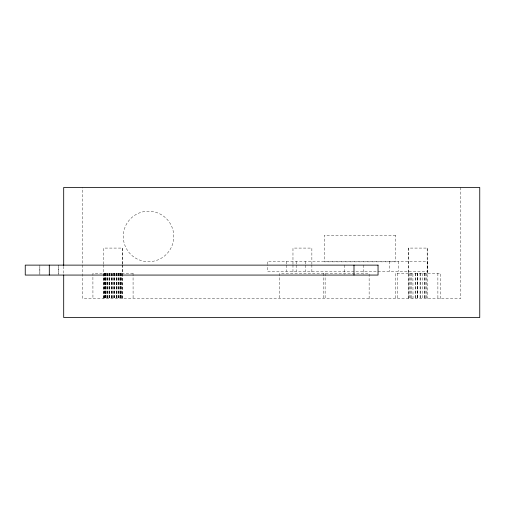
<?xml version="1.0" encoding="UTF-8"?>
<svg xmlns="http://www.w3.org/2000/svg" width="505" height="505" viewBox="0 0 505 505"><rect width="100%" height="100%" fill="white"/><g stroke="black" fill="none" stroke-linecap="round" stroke-linejoin="round"><path stroke-width="0.38" stroke-dasharray="2.52 1.89" d="M133.099 273.331L92.901 273.331L92.939 298.588M460.812 187.469L460.812 298.588L82.637 298.588L82.637 187.469M440.442 298.588L440.442 273.331L395.314 273.331L395.314 298.588M437.879 273.331L437.892 298.588M427.35 273.331L427.35 248.081L408.217 248.081L408.217 298.588M427.161 248.081L427.161 298.588M426.813 273.331L426.858 298.588M425.854 273.331L425.879 298.588M424.402 273.331L424.44 298.588M424.333 273.331L424.37 298.588M422.489 273.331L422.357 298.588M420.217 273.331L420.217 298.588M420.065 273.331L420.116 298.588M417.768 273.331L417.768 298.588L417.667 273.331M417.61 273.331L417.61 298.588M415.312 273.331L415.262 298.588M415.217 273.331L415.16 298.588M413.021 298.588L412.888 273.331M411.045 273.331L411.045 298.588M410.975 273.331L410.937 298.588M409.523 273.331L409.448 298.588M408.545 273.331L408.52 298.588M408.406 248.081L408.406 273.331M398.811 261.382L398.811 271.324M397.485 273.331L397.498 298.588M389.405 261.382L389.405 271.324M369.136 298.588L369.136 273.331L279.713 273.331L279.713 298.588M363.423 265.125L363.455 274.303M344.562 265.125L344.53 274.303M325.125 273.331L325.125 298.588M323.755 273.331L323.755 298.588M311.869 264.153L311.869 248.081L292.969 248.081L292.969 264.153M311.869 264.917L311.869 273.331M305.645 261.382L305.645 264.437M305.645 265.207L305.645 271.324M296.176 261.382L296.176 264.437M296.176 265.207L296.176 271.324M292.969 264.917L292.969 273.331M286.707 261.382L286.707 264.437M286.707 265.207L286.707 271.324M267.309 264.437L267.309 261.382L427.672 261.382L427.672 271.324L267.309 271.324L267.309 265.207M133.061 273.331L133.099 298.588M122.437 264.153L122.437 248.081L103.569 248.081L103.582 264.153M122.437 264.917L122.437 298.588M122.418 248.081L122.418 264.153M122.418 264.917L122.355 298.588M121.838 273.331L121.894 298.588M121.591 273.331L121.654 298.588M120.752 273.331L120.752 298.588M120.657 273.331L120.657 298.588M120.367 273.331L120.367 298.588M120.266 273.331L120.266 298.588M119.079 273.331L119.079 298.588M118.953 273.331L118.953 298.588M118.574 273.331L118.574 298.588M118.448 273.331L118.448 298.588M116.99 273.331L116.99 298.588M116.844 273.331L116.844 298.588M116.403 273.331L116.403 298.588M116.251 273.331L116.251 298.588M114.635 273.331L114.635 298.588M114.471 273.331L114.471 298.588M114.004 273.331L114.004 298.588M113.84 273.331L113.84 298.588M112.16 273.331L112.16 298.588M112.003 273.331L112.003 298.588M111.529 273.331L111.529 298.588M111.371 273.331L111.371 298.588M109.749 273.331L109.749 298.588M109.598 273.331L109.598 298.588M109.162 273.331L109.162 298.588M109.011 273.331L109.011 298.588M107.559 273.331L107.559 298.588M107.426 273.331L107.426 298.588M107.047 273.331L107.047 298.588M106.927 273.331L106.927 298.588M105.741 273.331L105.741 298.588M105.633 273.331L105.633 298.588M105.349 273.331L105.349 298.588M105.255 273.331L105.255 298.588M104.346 273.331L104.415 298.588M104.163 273.331L104.163 298.588M104.106 273.331L104.106 298.588M103.67 273.331L103.645 298.588M103.569 264.917L103.569 298.588M63.693 266.293L63.693 274.177M39.857 265.125L39.857 274.303L39.832 266.659M395.598 235.336L324.254 235.336L324.254 261.855L395.598 261.855L395.598 235.336M58.776 274.303L58.776 265.125L58.757 274.303M135.214 257.91A25.256 25.256 0 0 0 173.764 237.243A25.256 25.256 0 0 0 136.596 214.189A25.256 25.256 0 0 0 135.214 257.91"/><path stroke-width="0.76" d="M353.992 265.125L353.992 275.067M63.693 265.504L63.693 187.469L479.75 187.469L479.75 317.531L63.693 317.531L63.693 274.966M49.307 265.125L49.307 275.067M378.043 265.125L25.25 265.125L25.25 275.067L378.043 275.067L378.043 265.125"/></g></svg>
